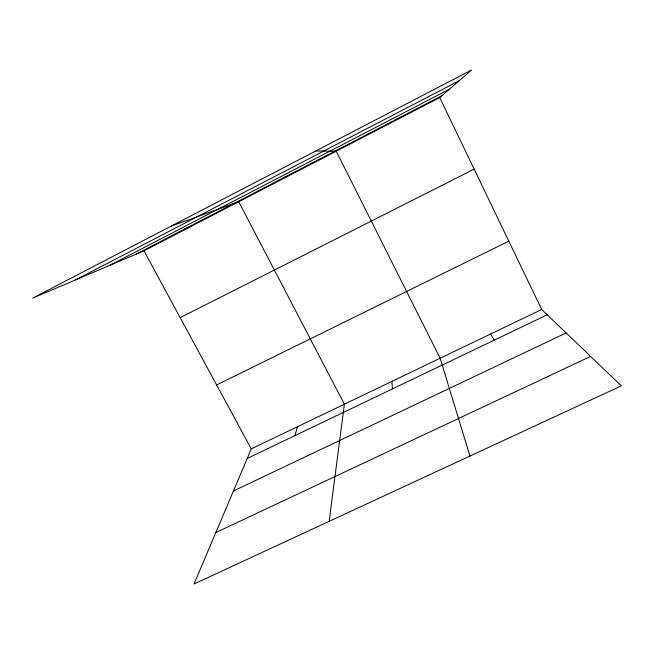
<?xml version="1.0" encoding="UTF-8"?>
<svg xmlns="http://www.w3.org/2000/svg" width="654" height="654" viewBox="0 0 654 654"><rect width="100%" height="100%" fill="white"/><g stroke="black" fill="none" stroke-linecap="round" stroke-linejoin="round"><path stroke-width="0.98" d="M329.15 521.336L344.38 404.188L238.71 201.734L171.201 226.129M294.921 435.613L297.505 426.694M387.577 124.595L387.936 123.663M541.684 309.481L251.267 448.889L194.017 583.997L621.3 385.868L541.684 309.481L439.725 97.577L471.583 70.003L32.7 298.11L143.978 250.817L439.725 97.577M75.472 279.937L459.173 80.744M109.684 265.393L449.396 89.206M136.212 254.12L441.9 95.697M180.169 317.631L474.15 169.133M216.646 384.961L508.804 241.162M247.212 458.454L547.218 314.795M233.437 490.966L566.135 332.943M215.812 532.56L590.611 356.422M184.755 228.957L191.009 226.447M284.04 177.504L287.106 176.654M315.8 150.968L336.221 151.213L440.142 358.228L469.948 456.051M490.533 334.031L494.318 340.121M143.978 250.817L251.267 448.889M391.926 381.372L392.408 388.926"/></g></svg>
